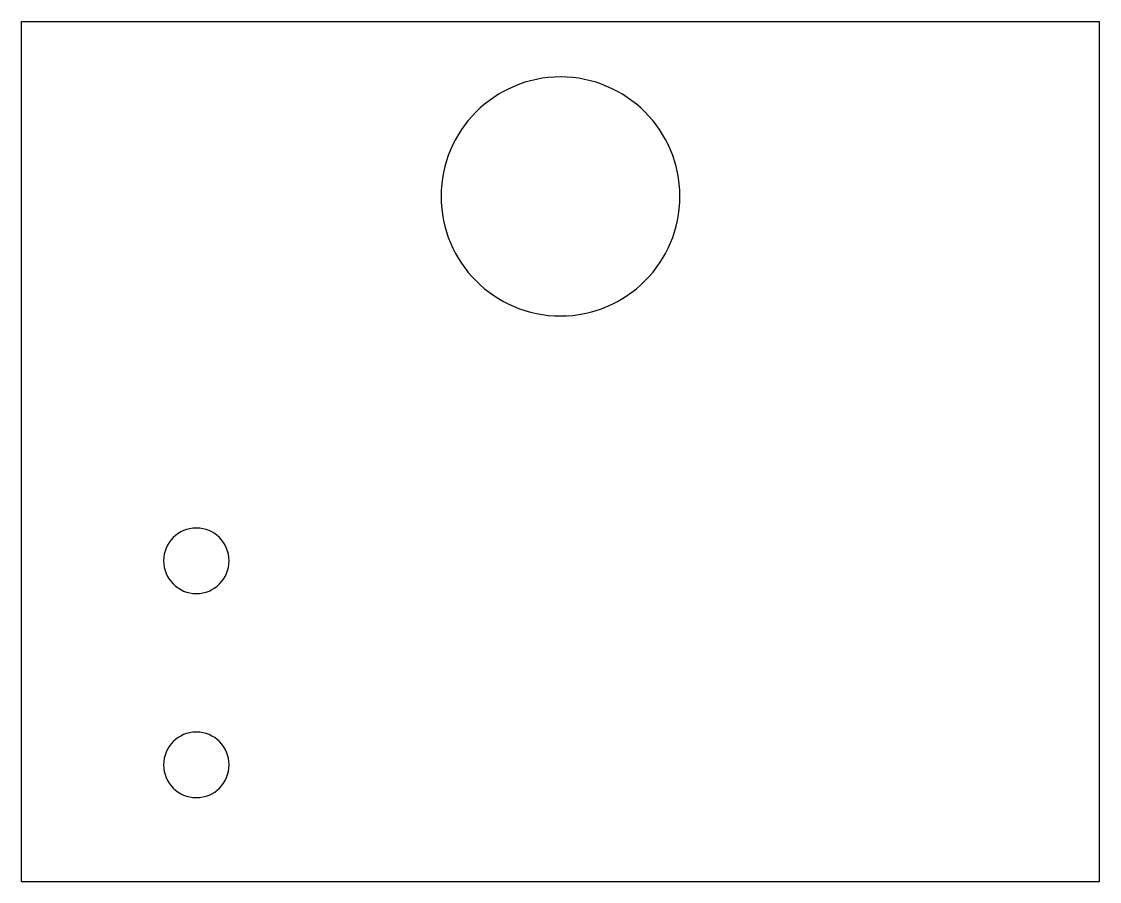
# Model space of a CAD drawing. Header units: millimetres. Extents: x 0 to 74, y 0 to 59.
import ezdxf

# ---------------------------------------------------------------- set-up
doc = ezdxf.new("R2010")
doc.units = ezdxf.units.MM

msp = doc.modelspace()

# ---------------------------------------------------------------- linework, layer by layer
for p, q in [((0, 0), (0, 59)), ((0, 59), (74, 59)), ((74, 0), (74, 59)), ((0, 0), (74, 0))]:
    msp.add_line(p, q)
for centre, radius, start, end in [((37, 47), 8.2, 90, 270), ((37, 47), 8.2, -90, 90), ((12, 22), 2.25, 90, 270), ((12, 22), 2.25, -90, 90), ((12, 8), 2.25, 90, 270), ((12, 8), 2.25, -90, 90)]:
    msp.add_arc(centre, radius, start, end)

doc.saveas('drawing.dxf')
